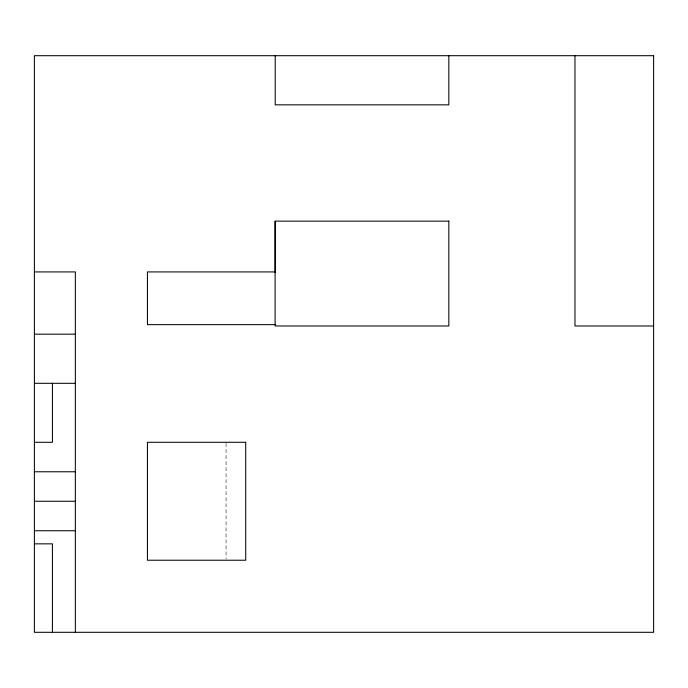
<?xml version="1.0" encoding="UTF-8"?>
<svg xmlns="http://www.w3.org/2000/svg" width="688" height="688" viewBox="0 0 688 688"><rect width="100%" height="100%" fill="white"/><g stroke="black" fill="none" stroke-linecap="round" stroke-linejoin="round"><path stroke-width="0.52" stroke-dasharray="3.44 2.58" d="M226.06 443.356L226.06 559.155"/><path stroke-width="1.03" d="M34.4 271.923L75.353 271.923L75.353 632.306M275.097 271.923L147.43 271.923L147.43 324.65L275.097 324.65M653.6 325.983L574.97 325.983L574.97 55.694M34.4 334.17L75.353 334.17M34.4 383.311L75.353 383.311M34.4 442.289L52.417 442.289L52.417 383.311M34.4 471.77L75.353 471.77M34.4 501.26L75.353 501.26M34.4 530.74L75.353 530.74M34.4 543.847L52.417 543.847L52.417 632.306M448.834 55.694L448.834 104.834L275.2 104.834L275.2 55.694M275.2 221.14L275.2 272.491M653.6 55.694L34.4 55.694L34.4 632.306L653.6 632.306L653.6 55.694M448.834 221.14L275.097 221.14L275.097 325.983L448.834 325.983L448.834 221.14M245.711 442.289L147.43 442.289L147.43 560.23L245.711 560.23L245.711 442.289"/></g></svg>
